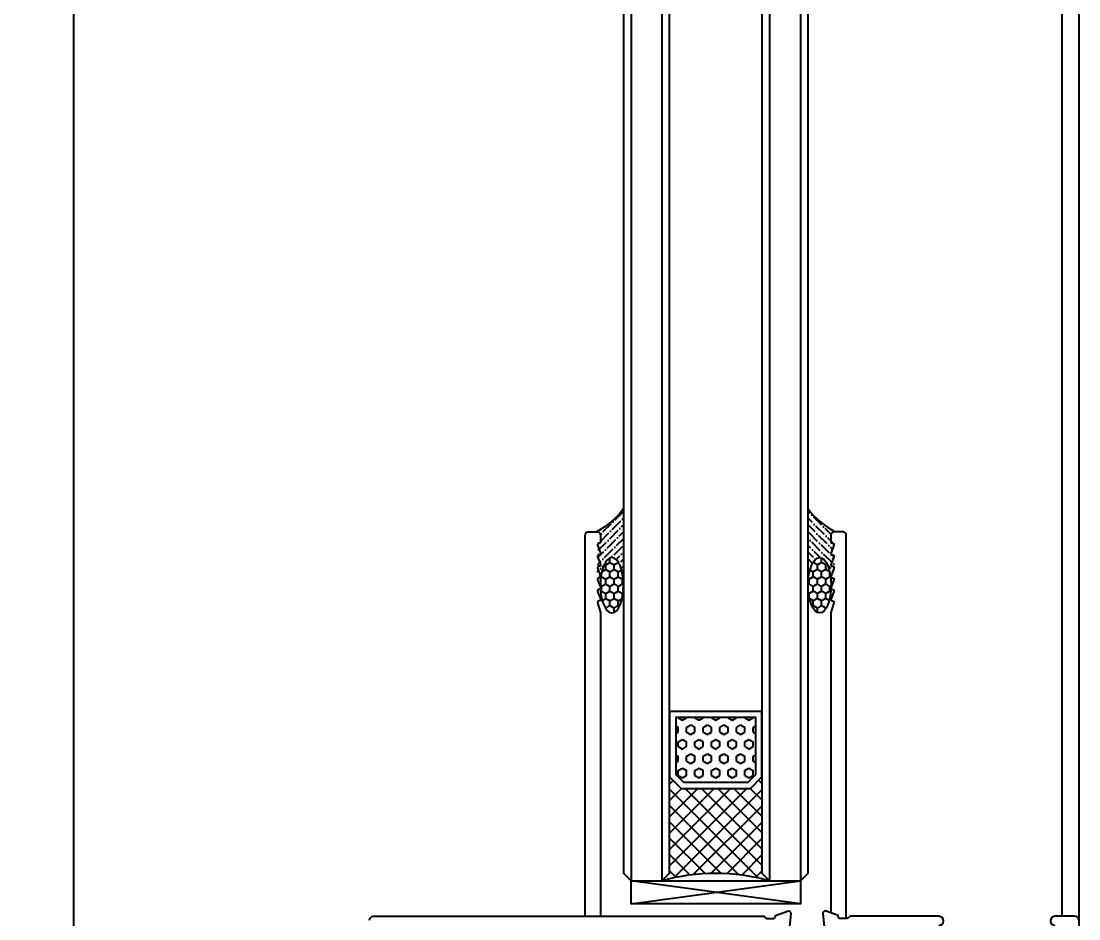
# Model space of a CAD drawing. Header units: millimetres. Extents: x 161920 to 181521, y -136232 to -127655.
# Drawn here: x 180211.3 to 180348.8, y -128654.9 to -128538.2 of the extents above; entities that cross this region are included whole.
import ezdxf

# ---------------------------------------------------------------- set-up
doc = ezdxf.new("R2010")
doc.units = ezdxf.units.MM
doc.header["$LTSCALE"] = 10
doc.header["$PDMODE"] = 3
for name, color, linetype in [('2-NORM', 3, 'Continuous'), ('2FJ', 4, 'Continuous'), ('2MB1', 3, 'Continuous'), ('2PJ', 4, 'Continuous'), ('2TC', 8, 'Continuous'), ('2ZC', 3, 'Continuous'), ('USER', 7, 'Continuous'), ('填充层', 8, 'Continuous'), ('标注层', 6, 'Continuous'), ('看线层', 4, 'Continuous')]:
    doc.layers.add(name, color=color, linetype=linetype)
doc.styles.add('DIM', font='SimSun.ttf', dxfattribs={"width": 0.7})
doc.dimstyles.new('5', dxfattribs={"dimscale": 5, "dimtxt": 2, "dimasz": 1, "dimexe": 1, "dimexo": 1, "dimgap": 1, "dimtad": 1, "dimdec": 0, "dimzin": 0, "dimdsep": 46, "dimtxsty": 'DIM', "dimblk": 'ARCHTICK', "dimcen": 0, "dimclrd": 5, "dimclre": 5, "dimclrt": 35, "dimadec": 0, "dimazin": 0, "dimtfac": 0.5, "dimtdec": 0, "dimtix": 1, "dimtmove": 2, "dimatfit": 2, "dimldrblk": 'A', "dimfxl": 0, "dimtolj": 1, "dimtzin": 0, "dimlwd": -1, "dimlwe": -1, "dimarcsym": 0})

# ---------------------------------------------------------------- blocks, each defined once
blk = doc.blocks.new('zkblj')
at = {"layer": '填充层', "ltscale": 3}
h = blk.add_hatch(dxfattribs=at)
h.set_pattern_fill('ANSI37', color=256, scale=12, style=0)
h.set_pattern_definition([(225, (146.5795907769352, 7989.971856525051), (-1.060660171779821, 1.060660171779821), []), (135, (146.5795907769352, 7989.971856525051), (1.060660171779821, 1.060660171779821), [])])
edge = h.paths.add_edge_path()
edge.add_line((28.00046631204896, 7.500487147073727), (29.50052713540936, 6.000547972900222))
edge.add_line((29.50052713532932, 6.000547972857021), (17.00052714560638, 6.000041101247916))
edge.add_line((17.0005271458067, 6.000041101244278), (16.00056769635785, 5.000000552333859))
edge.add_ellipse((-7.999716132413596, 11.99902735312935), major_axis=(-17.67766952979107, 17.67766952979107), ratio=0.9999999999999944, start_angle=208.7421186201442, end_angle=241.2625280365262)
edge.add_line((16, 19.00000054086559), (17.00004054890701, 18.00004109142083))
edge.add_line((17.00004054885358, 18.00004109140718), (29.50004053857651, 18.00054796302015))
edge.add_line((29.50004053860903, 18.00054796301993), (28.00010136443598, 16.50048713965589))
edge.add_line((28.00010136445053, 16.50048713968135), (28.00046631201167, 7.500487147080321))
at = {"layer": '填充层'}
h = blk.add_hatch(dxfattribs=at)
h.set_pattern_fill('HEX', color=256, scale=5, style=0)
h.set_pattern_definition([(7.016709298534877e-15, (-167700.0082617879, 413937.3946767786), (0, 1.082531755), [0.625, -1.25]), (120, (-167700.0082617879, 413937.3946767786), (-0.9375000002333521, -0.5412658774999999), [0.6249999999999996, -1.249999999999999]), (59.99999999999999, (-167699.3832617879, 413937.3946767786), (-0.937500000233352, 0.5412658775000002), [0.625, -1.25])])
h.paths.add_polyline_path([(28.80000000004657, 7.800000540853944), (28.80000000004657, 16.20000054087723), (29.80000000004657, 17.20000054087723), (37.19999999995343, 17.20000054087723), (37.19999999995343, 6.800000540853944), (29.80000000004657, 6.800000540853944)])
at = {"layer": '看线层'}
for points in [[(28, 7.500000540865585), (28, 16.50000054086559), (29.5, 18.00000054086559), (38, 18.00000054086559), (38, 6.000000540865585), (29.5, 6.000000540865585)], [(28.80000000004657, 7.800000540853944), (28.80000000004657, 16.20000054087723), (29.80000000004657, 17.20000054087723), (37.19999999995343, 17.20000054087723), (37.19999999995343, 6.800000540853944), (29.80000000004657, 6.800000540853944)]]:
    blk.add_lwpolyline(points, close=True, dxfattribs=at)
blk.add_arc((-7.999716132413596, 11.99902735312935), 25.0000000001766, 343.7421185928078, 16.26252803664583, dxfattribs=at)
blk = doc.blocks.new('A$C1A1D2990')
at = {"layer": '2TC'}
h = blk.add_hatch(dxfattribs=at)
h.set_pattern_fill('玻璃5', color=256, scale=5, style=0)
h.set_pattern_definition([(0, (-13749.80706092356, -6473.760989379777), (0.9375, 0.541265875), [0.625, -1.25]), (120, (-13749.80706092356, -6473.760989379777), (-0.9374999979516123, 0.5412658785479114), [0.6249999999999997, -1.249999999999999]), (59.99999999999999, (-13749.80706092356, -6473.760989379777), (2.048387709452371e-09, 1.082531753547911), [-1.25, 0.625])])
edge = h.paths.add_edge_path()
edge.add_ellipse((-6.961020819988335, 2.000001604115823), major_axis=(3.602635858484396, 6.534669561979883e-07), ratio=0.4163622589230718, start_angle=0, end_angle=360)
h = blk.add_hatch(dxfattribs=at)
h.set_pattern_fill('ANSI36', color=256, scale=5, style=0)
h.set_pattern_definition([(45, (-13749.80706092356, -6473.760989379777), (0.3314563036811942, 1.215339780164378), [1.5625, -0.3125, 0, -0.3125])])
edge = h.paths.add_edge_path()
edge.add_line((2.951709846201993, 3.500005006259016), (-6.961021091919974, 3.500003208229828))
edge.add_ellipse((-6.961020819988335, 2.000001604115823), major_axis=(3.602635858484396, 6.534669561979883e-07), ratio=0.4163622589230718, start_angle=269.9999750394276, end_angle=450.0000000000171, ccw=False)
edge.add_line((-6.961022117378889, 0.5), (-6, 0.5))
edge.add_line((-6, 0.5), (-5.294117647059466, 0.1235294117650483))
edge.add_arc((-5.200000000000728, 0.2999999999992724), 0.200000000000005, 241.9275130640244, 360)
edge.add_arc((-4.799999999999272, 0.2999999999992724), 0.1999999999990621, 48.189685104767875, 180, ccw=False)
edge.add_line((-4.666666666667879, 0.4490711984999507), (-4.333333333328483, 0.1509288014985941))
edge.add_arc((-4.19999999999709, 0.2999999999992724), 0.1999999999990321, 228.1896851047679, 360)
edge.add_arc((-3.799999999999272, 0.2999999999992724), 0.199999999999062, 48.189685104767875, 180, ccw=False)
edge.add_line((-3.666666666667879, 0.4490711984999507), (-3.333333333328483, 0.1509288014985941))
edge.add_arc((-3.19999999999709, 0.2999999999992724), 0.1999999999990321, 228.1896851047679, 360)
edge.add_arc((-2.799999999999272, 0.2999999999992724), 0.199999999999062, 48.189685104767875, 180, ccw=False)
edge.add_line((-2.666666666667879, 0.4490711984999507), (-2.333333333328483, 0.1509288014985941))
edge.add_arc((-2.19999999999709, 0.2999999999992724), 0.1999999999990321, 228.1896851047679, 360)
edge.add_arc((-1.799999999999272, 0.2999999999992724), 0.199999999999062, 48.189685104767875, 180, ccw=False)
edge.add_line((-1.666666666667879, 0.4490711984999507), (-1.333333333328483, 0.1509288014985941))
edge.add_arc((-1.19999999999709, 0.2999999999992724), 0.1999999999991337, 228.1896851047679, 360)
edge.add_arc((-0.7999999999992724, 0.2999999999992724), 0.200000000000955, 90, 180, ccw=False)
edge.add_line((-0.7999999999992724, 0.5), (-0.5, 0.5))
edge.add_arc((-0.5, 0), 0.5, 0, 90, ccw=False)
edge.add_arc((9.85249927741097, -5.314394140454169), 11.19439712943134, 128.0573771707031, 151.6577746417421, ccw=False)
at = {"layer": '2PJ'}
blk.add_arc((9.85249927741097, -5.31439414045235), 11.19439712943141, 128.0573771707018, 151.6577746417409, dxfattribs=at)
blk.add_ellipse((-6.961020819988335, 2.000001604115823), major_axis=(3.602635858484396, 6.534669561979883e-07), ratio=0.4163622589230718, dxfattribs=at)
blk = doc.blocks.new('_ArchTick')
at = {"color": 0, "linetype": 'ByBlock', "const_width": 0.15}
blk.add_lwpolyline([(-0.5, -0.5), (0.5, 0.5)], dxfattribs=at)
blk = doc.blocks.new('*D156')
at = {"color": 5, "ltscale": 0.15}
for p, q in [((180207.8519331652, -128374.5693042821), (180172.8519331652, -128374.5693042821)), ((180177.8519331652, -128374.5693042821), (180177.8519331652, -128604.5692058768)), ((180207.8519331652, -128604.5692058768), (180172.8519331652, -128604.5692058768))]:
    blk.add_line(p, q, dxfattribs=at)
at = {"layer": 'Defpoints', "color": 0, "ltscale": 0.15}
for p in [(180285.6356967163, -128374.5693042821), (180177.8519331652, -128604.5692058768), (180285.6356851617, -128604.5692058768)]:
    blk.add_point(p, dxfattribs=at)
at = {"color": 5, "ltscale": 0.15, "xscale": 5, "yscale": 5, "zscale": 5}
for p, rotation in [((180177.8519331652, -128374.5693042821), 90), ((180177.8519331652, -128604.5692058768), 270)]:
    blk.add_blockref('_ArchTick', p, dxfattribs=dict(at, rotation=rotation))
at = {"color": 35, "ltscale": 0.15, "insert": (180167.8519331652, -128489.5692550794), "char_height": 10, "attachment_point": 5, "rotation": 90, "style": 'DIM'}
blk.add_mtext('\\A1;230', dxfattribs=at)
blk = doc.blocks.new('A')
for p, q in [((-1.435067392276324, 1.147654099946521), (-1.089590771724033, 1.437450103912852)), ((-1.089590771724033, 1.437450103912852), (0, 0)), ((-1.435067392276324, 1.147654099946521), (-0.3688396396728422, 0)), ((-0.3688396396728422, 3.637978807091713e-12), (-2.127066897330224, 0)), ((-1.435067392276324, -1.147654099946521), (-0.3688396396728422, 0)), ((-1.089590771724033, -1.437450103912852), (0, 0)), ((-1.435067392276324, -1.147654099946521), (-1.089590771724033, -1.437450103912852))]:
    blk.add_line(p, q)
for points in [[(-1.435067392276324, 1.147654099946521), (-1.089590771724033, 1.437450103912852), (-0.3688396396728422, 0), (0, 0)], [(-1.435067392276324, -1.147654099946521), (-1.089590771724033, -1.437450103912852), (-0.3688396396728422, 0), (0, 0)]]:
    blk.add_solid(points)
blk = doc.blocks.new('*D157')
at = {"color": 5, "ltscale": 0.15}
for p, q in [((180207.8519331652, -128604.5692058768), (180172.8519331652, -128604.5692058768)), ((180177.8519331652, -128604.5692058768), (180177.8519331652, -128654.5692058768)), ((180207.8519331652, -128654.5692058768), (180172.8519331652, -128654.5692058768))]:
    blk.add_line(p, q, dxfattribs=at)
at = {"layer": 'Defpoints', "color": 0, "ltscale": 0.15}
for p in [(180285.6356851617, -128604.5692058768), (180177.8519331652, -128654.5692058768), (180284.6356851617, -128654.5692058768)]:
    blk.add_point(p, dxfattribs=at)
at = {"color": 5, "ltscale": 0.15, "xscale": 5, "yscale": 5, "zscale": 5}
for p, rotation in [((180177.8519331652, -128604.5692058768), 90), ((180177.8519331652, -128654.5692058768), 270)]:
    blk.add_blockref('_ArchTick', p, dxfattribs=dict(at, rotation=rotation))
at = {"color": 35, "ltscale": 0.15, "insert": (180167.8519331652, -128629.5692058768), "char_height": 10, "attachment_point": 5, "rotation": 90, "style": 'DIM'}
blk.add_mtext('\\A1;50', dxfattribs=at)
blk = doc.blocks.new('*D158')
at = {"color": 5, "ltscale": 0.15}
for p, q in [((180207.8519331652, -128654.5692058768), (180172.8519331652, -128654.5692058768)), ((180177.8519331652, -128654.5692058768), (180177.8519331652, -128704.5692058768)), ((180207.8519331652, -128704.5692058768), (180172.8519331652, -128704.5692058768))]:
    blk.add_line(p, q, dxfattribs=at)
at = {"layer": 'Defpoints', "color": 0, "ltscale": 0.15}
for p in [(180284.6356851617, -128654.5692058768), (180177.8519331652, -128704.5692058768), (180257.8105943395, -128704.5692058768)]:
    blk.add_point(p, dxfattribs=at)
at = {"color": 5, "ltscale": 0.15, "xscale": 5, "yscale": 5, "zscale": 5}
for p, rotation in [((180177.8519331652, -128654.5692058768), 90), ((180177.8519331652, -128704.5692058768), 270)]:
    blk.add_blockref('_ArchTick', p, dxfattribs=dict(at, rotation=rotation))
at = {"color": 35, "ltscale": 0.15, "insert": (180167.8519331652, -128679.5692058767), "char_height": 10, "attachment_point": 5, "rotation": 90, "style": 'DIM'}
blk.add_mtext('\\A1;50', dxfattribs=at)

msp = doc.modelspace()

# ---------------------------------------------------------------- linework, layer by layer
at = {"layer": '2-NORM', "color": 134}
for p, q in [((180218.1104367463, -128324.5693042821), (180218.1104367463, -130704.5692058807)), ((180346.6086479641, -128324.5693042821), (180346.6086479641, -128654.5692058768)), ((180348.8086479641, -128324.5693042821), (180348.8086479641, -130704.5692058807))]:
    msp.add_line(p, q, dxfattribs=at)
at = {"layer": '2FJ'}
msp.add_lwpolyline([(180290.6107104141, -128649.9391445404), (180312.6106937237, -128649.9391445404), (180312.6106937237, -128652.9391445404), (180290.6107104141, -128652.9391445404)], close=True, dxfattribs=at)
for points in [[(180312.6106937237, -128652.9391445404), (180290.6107189761, -128649.9391440748)], [(180290.6107189761, -128652.9391445404), (180312.6106937237, -128649.9391445404)]]:
    msp.add_lwpolyline(points, dxfattribs=at)
at = {"layer": '2MB1', "color": 8}
for p, q in [((180290.6106194126, -128396.1352979672), (180290.6107189761, -128649.9391440749)), ((180294.6106110673, -128396.1352979672), (180294.6107106309, -128649.9391440749)), ((180308.6106027222, -128396.1352979672), (180308.6107022857, -128649.9391440749)), ((180312.610594377, -128396.1352979672), (180312.6106939405, -128649.9391440749))]:
    msp.add_line(p, q, dxfattribs=at)
at = {"layer": '2MB1'}
for points in [[(180289.6106202108, -128396.1352979672), (180289.6107187593, -128648.9391440749), (180290.6107104141, -128649.9391445404), (180294.6107104141, -128649.9391445404), (180295.610702069, -128648.9391440749), (180295.6106047645, -128396.1352979672)], [(180307.6106035204, -128396.1352979672), (180307.610702069, -128648.9391440749), (180308.6106937237, -128649.9391445404), (180312.6106937237, -128649.9391445404), (180313.6106853785, -128648.9391440749), (180313.6105880741, -128396.1352979672)]]:
    msp.add_lwpolyline(points, dxfattribs=at)
at = {"layer": '2ZC'}
for points in [[(180284.6356851617, -128654.5692058768), (180284.6356851617, -128605.0692058768, -0.4142135623730945), (180285.1356851617, -128604.5692058768), (180286.1356851617, -128604.5692058768, -0.4142135623730969), (180286.6356851617, -128605.0692058768), (180286.6356851617, -128605.8692058768, -0.414213562373095), (180286.4356851617, -128606.0692058768, 0.5279300905750289), (180286.249376966, -128606.3419331495), (180286.6219933575, -128607.2964786041, -0.5279300905749958), (180286.4356851617, -128607.5692058768, 0.5279300905750125), (180286.249376966, -128607.8419331495), (180286.6219933575, -128608.7964786041, -0.5279300905750124), (180286.4356851617, -128609.0692058768, 0.5279300905750579), (180286.249376966, -128609.3419331495), (180286.6219933575, -128610.2964786041, -0.5279300905750124), (180286.4356851617, -128610.5692058768, 0.5279300906364854), (180286.249376966, -128610.8419331495), (180286.6219933575, -128611.7964786041, -0.5279300905749958), (180286.4356851617, -128612.0692058768, 0.5279300905750125), (180286.249376966, -128612.3419331495), (180286.6219933575, -128613.2964786041, -0.5279300905750124), (180286.4356851617, -128613.5692058768, 0.506738349182559), (180286.2449337167, -128613.8293214837), (180286.6356851617, -128615.0692058768), (180286.6356851617, -128654.5692058768)], [(180318.5857189762, -128654.8673808473), (180318.5857189762, -128605.0692058768, 0.4142135623730945), (180318.0857189762, -128604.5692058768), (180317.0857189762, -128604.5692058768, 0.4142135623730969), (180316.5857189762, -128605.0692058768), (180316.5857189762, -128605.8692058768, 0.414213562373095), (180316.7857189761, -128606.0692058768, -0.5279300905750289), (180316.9720271719, -128606.3419331495), (180316.5994107804, -128607.2964786041, 0.5279300905749958), (180316.7857189761, -128607.5692058768, -0.5279300905750125), (180316.9720271719, -128607.8419331495), (180316.5994107804, -128608.7964786041, 0.5279300905750124), (180316.7857189761, -128609.0692058768, -0.5279300905750579), (180316.9720271719, -128609.3419331495), (180316.5994107804, -128610.2964786041, 0.5279300905750124), (180316.7857189761, -128610.5692058768, -0.5279300906364854), (180316.9720271719, -128610.8419331495), (180316.5994107804, -128611.7964786041, 0.5279300905749958), (180316.7857189761, -128612.0692058768, -0.5279300905750125), (180316.9720271719, -128612.3419331495), (180316.5994107804, -128613.2964786041, 0.5279300905750124), (180316.7857189761, -128613.5692058768, -0.506738349182559), (180316.9764704212, -128613.8293214837), (180316.5857189762, -128615.0692058768), (180316.5857189762, -128654.1207703881)], [(180256.6105943396, -128655.0692058768, -0.414213562373095), (180257.1105943396, -128654.5692058768), (180307.9023367701, -128654.5692058768), (180307.9023367701, -128654.5692058768, 0.2982166266964004), (180308.3605943396, -128654.8692058768), (180309.0605943396, -128654.8692058768, 0.414213562373761), (180309.3605943396, -128654.5692058768), (180309.3605943396, -128654.4692058768), (180310.9579882966, -128653.887802024, -0.5486187866268308), (180311.359452749, -128654.1958565331), (180311.1334391512, -128656.7792037777)], [(180330.6105943396, -128655.7692058768, 0.9999999999999999), (180330.6105943396, -128654.5692058768), (180319.1675374132, -128654.5692058768, 0.2277350772922965), (180318.9333499882, -128654.6817058768, -0.2277350772922778), (180318.5430376133, -128654.8692058768), (180317.8430376133, -128654.8692058768, -0.414213562373761), (180317.5430376133, -128654.5692058768), (180317.5430376133, -128654.4692058768), (180315.9456436563, -128653.887802024, 0.5486187866268202), (180315.5441792039, -128654.1958565331), (180315.7701928017, -128656.7792037777)], [(180348.8105943396, -128655.0692058768, 0.414213562373095), (180348.3105943396, -128654.5692058768), (180345.7105943396, -128654.5692058768, 0.9999999999999999), (180345.7105943396, -128655.7692058768)]]:
    msp.add_lwpolyline(points, format="xyb", dxfattribs=at)

# ---------------------------------------------------------------- block references
at = {"layer": 'USER', "xscale": -1, "rotation": 270}
msp.add_blockref('zkblj', (180289.6106846209, -128665.9391359784), dxfattribs=at)
at = {"layer": '标注层', "xscale": -1, "rotation": 270}
msp.add_blockref('A$C1A1D2990', (180286.1106823786, -128604.5692058768), dxfattribs=at)
at = {"layer": '标注层', "rotation": 90}
msp.add_blockref('A$C1A1D2990', (180317.1106879449, -128604.5692058768), dxfattribs=at)

# ---------------------------------------------------------------- dimensions: what is measured, and where the dimension line sits
at = {"color": 2, "ltscale": 0.15}
for base, p1, p2, picture, middle in [((180177.8519331652, -128604.5692058768), (180285.6356967163, -128374.5693042821), (180285.6356851617, -128604.5692058768), '*D156', (180167.8519331652, -128489.5692550794)), ((180177.8519331652, -128654.5692058768), (180285.6356851617, -128604.5692058768), (180284.6356851617, -128654.5692058768), '*D157', (180167.8519331652, -128629.5692058768)), ((180177.8519331652, -128704.5692058768), (180284.6356851617, -128654.5692058768), (180257.8105943395, -128704.5692058768), '*D158', (180167.8519331652, -128679.5692058767))]:
    dim = msp.add_linear_dim(base=base, p1=p1, p2=p2, angle=90, dimstyle='5', dxfattribs=at)
    dim.commit()
    dim.dimension.update_dxf_attribs({"geometry": picture, "text_midpoint": middle})

doc.saveas('drawing.dxf')
